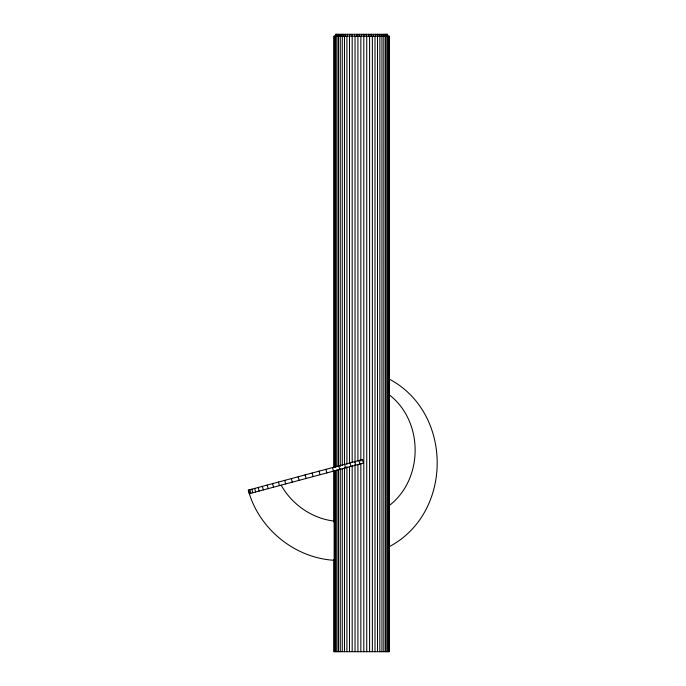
<?xml version="1.0" encoding="UTF-8"?>
<svg xmlns="http://www.w3.org/2000/svg" width="686" height="686" viewBox="0 0 686 686"><rect width="100%" height="100%" fill="white"/><g stroke="black" fill="none" stroke-linecap="round" stroke-linejoin="round"><path stroke-width="1.03" d="M389.348 505.479C423.725 478.914 423.725 421.461 389.348 394.887M389.348 546.622C453.129 512.888 453.129 412.895 389.348 379.152M281.166 485.191C291.987 504.57 312.267 518.685 334.408 521.094L334.408 560.299C295.958 558.207 260.774 530.432 249.335 493.723M358.924 460.486L359.876 464.053M354.756 461.601L355.717 465.168M349.963 462.887L350.923 466.454M344.612 464.319L345.564 467.886M338.764 465.888L339.724 469.456M332.513 467.569L333.465 471.136M325.927 469.327L326.879 472.894M319.101 471.153L320.062 474.721M312.139 473.023L313.099 476.59M305.124 474.901L306.085 478.468M298.153 476.77L299.113 480.337M291.327 478.596L292.279 482.172M284.724 480.372L285.685 483.939M278.456 482.052L279.408 485.619M272.582 483.621L273.543 487.189M267.206 485.062L268.157 488.629M262.378 486.357L263.338 489.924M258.185 487.48L259.145 491.047M254.669 488.423L255.629 491.991M251.891 489.169L252.842 492.737M249.875 489.71L250.827 493.277M248.649 490.036L249.61 493.603M389.134 36.144L389.134 651.7M388.67 36.144L388.67 651.7M387.89 36.144L387.89 651.7M387.444 36.144L387.444 34.3L335.737 34.3L335.797 467.569M387.341 34.3L387.341 36.144M387.015 34.3L387.015 36.144M386.818 36.144L386.818 651.7M386.45 34.3L386.45 36.144M385.635 34.3L385.635 36.144M385.455 36.144L385.455 651.7M384.554 34.3L384.554 36.144M383.826 36.144L383.826 651.7M383.234 34.3L383.234 36.144M381.948 36.144L381.948 651.7M381.665 34.3L381.665 36.144M379.873 34.3L379.83 651.7M377.892 34.3L377.892 36.144M377.514 36.144L377.514 651.7M375.739 34.3L375.739 36.144M375.01 36.144L375.01 651.7M373.467 34.3L373.467 36.144M372.361 36.144L372.361 651.7M371.109 34.3L371.109 36.144M369.591 36.144L369.591 651.7M368.708 34.3L368.708 36.144M366.727 36.144L366.727 651.7M366.298 34.3L366.298 36.144M363.914 34.3L363.914 36.144M363.803 36.144L363.803 651.7M361.591 34.3L361.591 36.144M360.853 36.144L360.853 461.146M360.853 463.29L360.853 651.7M359.267 34.3L359.267 36.144M357.912 36.144L357.912 461.146M357.912 464.353L357.912 651.7M356.892 34.3L356.892 36.144M355.022 36.144L355.022 462.218M355.022 464.353L355.022 651.7M354.482 34.3L354.482 36.144M352.192 36.144L352.192 462.218M352.192 465.425L352.192 651.7M352.072 34.3L352.072 36.144M349.714 34.3L349.714 36.144M349.483 36.144L349.483 463.29M349.483 466.497L349.483 651.7M347.442 34.3L347.442 36.144M346.902 36.144L346.902 464.353M346.902 466.497L346.902 651.7M345.298 34.3L345.298 36.144M344.483 36.144L344.483 464.353M344.483 467.569L344.483 651.7M343.309 34.3L343.309 36.144M342.271 36.144L342.271 465.425M342.271 468.641L342.271 651.7M341.525 34.3L341.525 36.144M340.265 36.144L340.265 466.497M340.265 468.641L340.265 651.7M339.956 34.3L339.956 36.144M338.627 34.3L338.627 36.144M338.507 36.144L338.507 466.497M338.507 469.713L338.507 651.7M337.555 34.3L337.555 36.144M337.015 36.144L337.015 466.497M337.015 469.713L337.015 651.7M336.74 34.3L336.74 36.144M336.174 34.3L336.174 36.144M335.84 34.3L335.84 36.144M335.797 470.785L335.797 651.7M334.871 36.144L334.871 467.569M334.871 470.785L334.871 651.7M334.245 36.144L334.245 467.569M334.245 470.785L334.245 651.7M333.936 467.569L333.936 36.144L389.296 36.144L389.296 651.7L333.936 651.7L333.936 559.639M333.936 470.785L333.936 522.166M362.397 459.56L248.246 490.147L249.198 493.714L363.357 463.127L362.397 459.56"/></g></svg>
